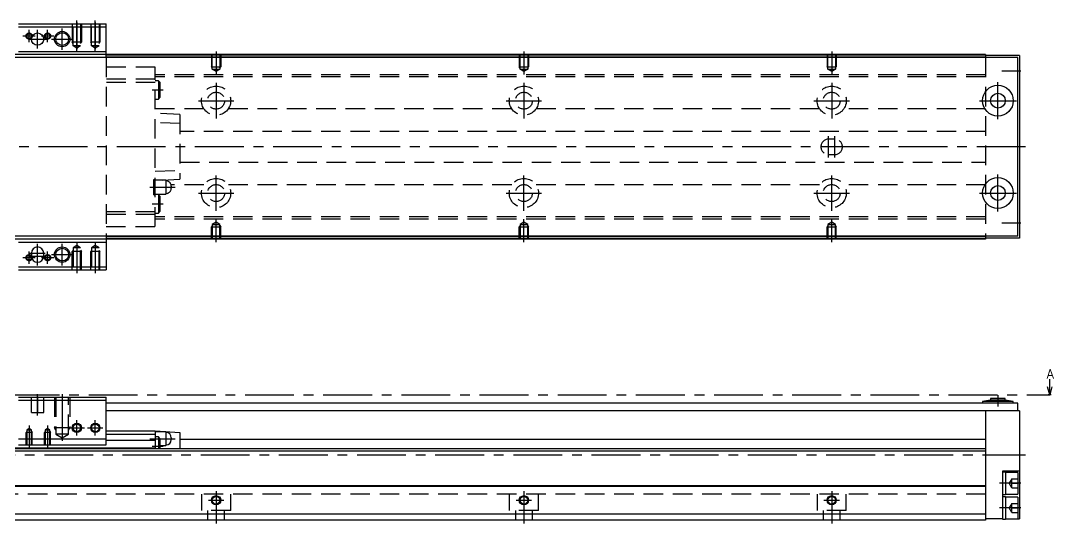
# Model space of a CAD drawing. Extents: x -2 to 917, y -8 to 279.
# Drawn here: x 581.3 to 916.8, y 9 to 172.3 of the extents above; entities that cross this region are included whole.
import ezdxf

# ---------------------------------------------------------------- set-up
doc = ezdxf.new("R2010")
doc.units = 0
doc.header["$LTSCALE"] = 0.5
doc.linetypes.add('CENTER', pattern=[50.8, 31.75, -6.35, 6.35, -6.35])
doc.linetypes.add('DASHED', pattern=[19.05, 12.7, -6.35])
for name, color, linetype in [('MSM_CENTER', 1, 'CENTER'), ('MSM_CONTINUOUS', 7, 'CONTINUOUS'), ('MSM_DASHED', 4, 'DASHED'), ('MSM_NARROW', 5, 'CONTINUOUS'), ('MSM_PART_NUMBER', 7, 'CONTINUOUS')]:
    doc.layers.add(name, color=color, linetype=linetype)
doc.styles.get("Standard").update_dxf_attribs({"font": 'txt.shx', "height": 3, "bigfont": 'bigfont.shx'})

msp = doc.modelspace()

# ---------------------------------------------------------------- linework, layer by layer
at = {"layer": 'MSM_CENTER'}
for p, q in [((599.51, 162.39), (599.51, 172.3)), ((599.51, 171.7), (599.51, 162.99)), ((605.51, 162.39), (605.51, 172.3)), ((605.51, 171.7), (605.51, 162.99)), ((584.01, 165.3), (584.01, 169.3)), ((586.76, 163.3), (586.76, 169.3)), ((586.76, 164.2), (586.76, 168.4)), ((590.01, 165.3), (590.01, 169.3)), ((594.76, 162.8), (594.76, 169.8)), ((594.76, 163.67), (594.76, 168.92)), ((586.01, 167.3), (582.01, 167.3)), ((583.76, 166.3), (589.76, 166.3)), ((584.66, 166.3), (588.86, 166.3)), ((592.01, 167.3), (588.01, 167.3)), ((591.26, 166.3), (598.26, 166.3)), ((592.14, 166.3), (597.39, 166.3)), ((644.76, 162.3), (644.76, 154.79)), ((744.76, 162.3), (744.76, 154.79)), ((844.76, 162.3), (844.76, 154.79)), ((900.01, 156), (906.26, 156)), ((644.76, 152.05), (644.76, 140.55)), ((744.76, 152.05), (744.76, 140.55)), ((844.76, 152.05), (844.76, 140.55)), ((898.76, 140.3), (898.76, 152.3)), ((623.94, 149.8), (627.59, 149.8)), ((639.01, 146.3), (650.51, 146.3)), ((739.01, 146.3), (750.51, 146.3)), ((839.01, 146.3), (850.51, 146.3)), ((892.76, 146.3), (904.76, 146.3)), ((843.76, 127.8), (843.76, 134.8)), ((845.76, 127.8), (845.76, 134.8)), ((907.76, 131.3), (256.26, 131.3)), ((644.76, 110.55), (644.76, 122.05)), ((744.76, 110.55), (744.76, 122.05)), ((844.76, 110.55), (844.76, 122.05)), ((898.76, 110.3), (898.76, 122.3)), ((623.23, 118.2), (631.5, 118.2)), ((639.01, 116.3), (650.51, 116.3)), ((739.01, 116.3), (750.51, 116.3)), ((839.01, 116.3), (850.51, 116.3)), ((892.76, 116.3), (904.76, 116.3)), ((623.94, 112.8), (627.59, 112.8)), ((644.76, 100.3), (644.76, 107.81)), ((744.76, 100.3), (744.76, 107.81)), ((844.76, 100.3), (844.76, 107.81)), ((900.01, 106.6), (906.26, 106.6)), ((584.01, 93.3), (584.01, 97.3)), ((586.76, 92.8), (586.76, 99.8)), ((586.76, 93.7), (586.76, 98.9)), ((590.01, 93.3), (590.01, 97.3)), ((594.76, 92.8), (594.76, 99.8)), ((594.76, 93.67), (594.76, 98.92)), ((599.51, 100.21), (599.51, 90.3)), ((599.51, 99.61), (599.51, 90.9)), ((605.51, 100.21), (605.51, 90.3)), ((605.51, 99.61), (605.51, 90.9)), ((586.01, 95.3), (582.01, 95.3)), ((584.26, 96.8), (589.26, 96.8)), ((584.26, 95.8), (589.26, 95.8)), ((584.66, 96.8), (588.86, 96.8)), ((584.66, 95.8), (588.86, 95.8)), ((592.01, 95.3), (588.01, 95.3)), ((591.26, 96.3), (598.26, 96.3)), ((592.14, 96.3), (597.39, 96.3)), ((247.76, 50.8), (915.6, 50.8)), ((586.76, 44), (586.76, 51)), ((594.76, 51), (594.76, 35.81)), ((594.76, 50.66), (594.76, 36.15)), ((898.76, 50.6), (898.76, 47)), ((586.76, 50.25), (586.76, 44.75)), ((584.01, 40.76), (584.01, 33.5)), ((590.01, 40.76), (590.01, 33.5)), ((599.51, 37.5), (599.51, 42.5)), ((605.51, 37.5), (605.51, 42.5)), ((597.01, 40), (602.01, 40)), ((603.01, 40), (608.01, 40)), ((623.23, 36.5), (631.5, 36.5)), ((623.94, 34.1), (627.59, 34.1)), ((258.76, 31.3), (907.76, 31.3)), ((906.26, 22), (899.26, 22)), ((644.76, 19.5), (644.76, 9)), ((744.76, 19.5), (744.76, 9)), ((844.76, 19.5), (844.76, 9)), ((642.26, 16.5), (647.26, 16.5)), ((742.26, 16.5), (747.26, 16.5)), ((842.26, 16.5), (847.26, 16.5)), ((906.26, 14), (899.26, 14))]:
    msp.add_line(p, q, dxfattribs=at)
at = {"layer": 'MSM_CONTINUOUS'}
for p, q in [((580.51, 171.3), (609.01, 171.3)), ((609.01, 160.3), (609.01, 171.3)), ((580.51, 170.3), (609.01, 170.3)), ((894.76, 161.3), (294.76, 161.3)), ((580.51, 162.3), (609.01, 162.3)), ((894.76, 161.1), (609.01, 161.1)), ((894.76, 161.3), (894.76, 160.3)), ((905.26, 160.3), (283.26, 160.3)), ((894.76, 160.4), (609.01, 160.4)), ((905.76, 161), (894.76, 161)), ((905.26, 102.3), (905.26, 160.3)), ((905.76, 161), (905.76, 101.6)), ((905.26, 102.3), (283.26, 102.3)), ((894.76, 101.3), (294.76, 101.3)), ((609.01, 102.3), (609.01, 91.3)), ((894.76, 102.2), (609.01, 102.2)), ((894.76, 101.5), (609.01, 101.5)), ((894.76, 102.3), (894.76, 101.3)), ((905.76, 101.6), (894.76, 101.6)), ((580.51, 100.3), (609.01, 100.3)), ((584.76, 96.8), (584.76, 95.8)), ((588.76, 95.8), (588.76, 96.8)), ((580.51, 92.3), (609.01, 92.3)), ((580.51, 91.3), (609.01, 91.3)), ((915.6, 50.8), (915.6, 55.8)), ((915.6, 50.8), (914.93, 53.3)), ((916.1, 50.8), (915.1, 50.8)), ((916.26, 53.3), (915.6, 50.8)), ((580.51, 50), (609.01, 50)), ((580.51, 49), (609.01, 49)), ((609.01, 34.5), (609.01, 50)), ((905.26, 48), (609.01, 48)), ((896.36, 49), (893.76, 48.6)), ((893.76, 48.6), (893.76, 48)), ((903.76, 48.6), (893.76, 48.6)), ((896.36, 49.6), (896.36, 49)), ((901.16, 49.6), (896.36, 49.6)), ((901.16, 49), (896.36, 49)), ((901.16, 49), (901.16, 49.6)), ((903.76, 48.6), (901.16, 49)), ((903.76, 48), (903.76, 48.6)), ((905.26, 45.5), (905.26, 48)), ((905.76, 45.5), (609.01, 45.5)), ((894.76, 45.5), (894.76, 10)), ((905.76, 45.5), (905.76, 10.5)), ((609.01, 39), (625.01, 39)), ((609.01, 38), (625.01, 38)), ((625.01, 39), (633.01, 38.5)), ((625.01, 39), (625.01, 33.2)), ((628.46, 38.75), (625.01, 38.75)), ((626.01, 37.1), (625.01, 37.1)), ((626.51, 36.6), (626.01, 37.1)), ((626.01, 37.1), (626.01, 33.2)), ((628.46, 38.75), (628.46, 34.25)), ((633.01, 38.5), (633.01, 33.2)), ((580.51, 36.5), (609.01, 36.5)), ((580.51, 34.5), (609.01, 34.5)), ((609.01, 36), (625.01, 36)), ((626.51, 36.6), (626.51, 33.2)), ((626.51, 34.25), (628.46, 34.25)), ((630.21, 36.8), (630.21, 36.2)), ((633.01, 36.3), (894.76, 36.3)), ((894.76, 33.2), (294.76, 33.2)), ((894.76, 32.5), (294.76, 32.5)), ((564.51, 33.5), (625.01, 33.5)), ((905.76, 26), (900.26, 26)), ((900.26, 26), (900.26, 10.35)), ((901.26, 25.65), (900.26, 25.65)), ((901.26, 25.65), (901.26, 18.35)), ((905.26, 25.5), (901.26, 25.5)), ((905.26, 25.5), (905.26, 18.5)), ((894.76, 21.2), (294.76, 21.2)), ((894.76, 21), (294.76, 21)), ((900.26, 18.35), (901.26, 18.35)), ((901.26, 17.65), (900.26, 17.65)), ((901.26, 18.5), (905.26, 18.5)), ((901.26, 17.65), (901.26, 10.35)), ((905.26, 17.5), (901.26, 17.5)), ((905.26, 17.5), (905.26, 10.5)), ((894.76, 12), (285.26, 12)), ((900.26, 10.5), (894.76, 10.5)), ((900.26, 10.35), (901.26, 10.35)), ((901.26, 10.5), (905.76, 10.5)), ((894.76, 10), (294.76, 10))]:
    msp.add_line(p, q, dxfattribs=at)
for centre, radius in [((586.76, 166.3), 2), ((594.76, 166.3), 2.07), ((898.76, 146.3), 5), ((898.76, 146.3), 2.4), ((898.76, 116.3), 5), ((898.76, 116.3), 2.4), ((594.76, 96.3), 2.07), ((599.51, 40), 1.23), ((605.51, 40), 1.23), ((644.76, 16.5), 1.23), ((744.76, 16.5), 1.23), ((844.76, 16.5), 1.23)]:
    msp.add_circle(centre, radius, dxfattribs=at)
for centre, radius, start, end in [((586.76, 96.8), 2, 0, 180), ((586.76, 95.8), 2, 180, 0), ((628.46, 36.8), 1.75, 0, 90), ((628.46, 36.2), 1.75, 270, 0)]:
    msp.add_arc(centre, radius, start, end, dxfattribs=at)
at = {"layer": 'MSM_DASHED'}
for p, q in [((598.01, 171.3), (598.01, 165.3)), ((598.28, 164.1), (598.28, 171.3)), ((600.74, 171.3), (600.74, 164.1)), ((601.01, 171.3), (601.01, 165.3)), ((604.01, 171.3), (604.01, 165.3)), ((604.28, 164.1), (604.28, 171.3)), ((606.74, 171.3), (606.74, 164.1)), ((607.01, 171.3), (607.01, 165.3)), ((601.01, 165.3), (598.01, 165.3)), ((598.28, 164.83), (598.01, 165.3)), ((600.74, 164.83), (601.01, 165.3)), ((607.01, 165.3), (604.01, 165.3)), ((604.28, 164.83), (604.01, 165.3)), ((606.74, 164.83), (607.01, 165.3)), ((600.74, 164.1), (598.28, 164.1)), ((599.51, 163.39), (598.28, 164.1)), ((600.74, 164.1), (599.51, 163.39)), ((606.74, 164.1), (604.28, 164.1)), ((605.51, 163.39), (604.28, 164.1)), ((606.74, 164.1), (605.51, 163.39)), ((643.26, 161.3), (643.26, 157.3)), ((643.53, 156.5), (643.53, 161.3)), ((645.99, 161.3), (645.99, 156.5)), ((646.26, 161.3), (646.26, 157.3)), ((743.26, 161.3), (743.26, 157.3)), ((743.53, 156.5), (743.53, 161.3)), ((745.99, 161.3), (745.99, 156.5)), ((746.26, 161.3), (746.26, 157.3)), ((843.26, 161.3), (843.26, 157.3)), ((843.53, 156.5), (843.53, 161.3)), ((845.99, 161.3), (845.99, 156.5)), ((846.26, 161.3), (846.26, 157.3)), ((609.01, 160.3), (609.01, 102.3)), ((894.76, 160.3), (894.76, 102.3)), ((625.01, 157.2), (609.01, 157.2)), ((625.01, 105.4), (625.01, 157.2)), ((894.76, 154.75), (625.01, 154.75)), ((643.53, 156.83), (643.26, 157.3)), ((643.26, 157.3), (646.26, 157.3)), ((643.53, 156.5), (645.99, 156.5)), ((644.76, 155.79), (643.53, 156.5)), ((645.99, 156.5), (644.76, 155.79)), ((645.99, 156.83), (646.26, 157.3)), ((743.53, 156.83), (743.26, 157.3)), ((743.26, 157.3), (746.26, 157.3)), ((743.53, 156.5), (745.99, 156.5)), ((744.76, 155.79), (743.53, 156.5)), ((745.99, 156.5), (744.76, 155.79)), ((745.99, 156.83), (746.26, 157.3)), ((843.53, 156.83), (843.26, 157.3)), ((843.26, 157.3), (846.26, 157.3)), ((843.53, 156.5), (845.99, 156.5)), ((844.76, 155.79), (843.53, 156.5)), ((845.99, 156.5), (844.76, 155.79)), ((845.99, 156.83), (846.26, 157.3)), ((625.01, 153.25), (609.01, 153.25)), ((625.01, 152.25), (609.01, 152.25)), ((894.76, 154.05), (625.01, 154.05)), ((626.01, 152.8), (625.01, 152.8)), ((626.51, 152.3), (626.01, 152.8)), ((626.01, 152.8), (626.01, 146.8)), ((626.51, 152.3), (626.51, 147.3)), ((625.01, 146.8), (626.01, 146.8)), ((626.01, 146.8), (626.51, 147.3)), ((640.81, 143.66), (625.01, 143.66)), ((633.01, 141.77), (625.01, 142.3)), ((633.01, 141.77), (633.01, 120.83)), ((740.81, 143.66), (648.71, 143.66)), ((840.81, 143.66), (748.71, 143.66)), ((894.76, 143.66), (848.71, 143.66)), ((633.01, 138.9), (625.01, 139.16)), ((894.76, 136.3), (633.01, 136.3)), ((845.76, 133.8), (843.76, 133.8)), ((843.76, 128.8), (845.76, 128.8)), ((633.01, 126.3), (894.76, 126.3)), ((625.01, 123.44), (633.01, 123.7)), ((627.27, 120.45), (633.01, 120.83)), ((624.51, 120.7), (625.01, 120.7)), ((624.51, 115.7), (624.51, 120.7)), ((625.01, 119.7), (624.51, 119.7)), ((628.46, 120.45), (625.01, 120.45)), ((628.46, 120.45), (628.46, 115.95)), ((640.81, 118.94), (630.15, 118.94)), ((630.21, 118.5), (630.21, 117.9)), ((740.81, 118.94), (648.71, 118.94)), ((840.81, 118.94), (748.71, 118.94)), ((894.76, 118.94), (848.71, 118.94)), ((624.51, 116.7), (625.01, 116.7)), ((624.51, 115.7), (625.01, 115.7)), ((625.01, 115.95), (628.46, 115.95)), ((626.01, 115.8), (625.01, 115.8)), ((626.01, 115.8), (626.01, 109.8)), ((626.51, 115.3), (626.01, 115.8)), ((626.51, 115.3), (626.51, 110.3)), ((609.01, 110.35), (625.01, 110.35)), ((625.01, 109.35), (609.01, 109.35)), ((625.01, 109.8), (626.01, 109.8)), ((894.76, 108.55), (625.01, 108.55)), ((894.76, 107.85), (625.01, 107.85)), ((626.01, 109.8), (626.51, 110.3)), ((609.01, 105.4), (625.01, 105.4)), ((643.53, 105.77), (643.26, 105.3)), ((643.26, 101.3), (643.26, 105.3)), ((643.26, 105.3), (646.26, 105.3)), ((644.76, 106.81), (643.53, 106.1)), ((643.53, 106.1), (643.53, 101.3)), ((643.53, 106.1), (645.99, 106.1)), ((645.99, 106.1), (644.76, 106.81)), ((645.99, 101.3), (645.99, 106.1)), ((645.99, 105.77), (646.26, 105.3)), ((646.26, 101.3), (646.26, 105.3)), ((743.53, 105.77), (743.26, 105.3)), ((743.26, 101.3), (743.26, 105.3)), ((743.26, 105.3), (746.26, 105.3)), ((744.76, 106.81), (743.53, 106.1)), ((743.53, 106.1), (743.53, 101.3)), ((743.53, 106.1), (745.99, 106.1)), ((745.99, 106.1), (744.76, 106.81)), ((745.99, 101.3), (745.99, 106.1)), ((745.99, 105.77), (746.26, 105.3)), ((746.26, 101.3), (746.26, 105.3)), ((843.53, 105.77), (843.26, 105.3)), ((843.26, 101.3), (843.26, 105.3)), ((843.26, 105.3), (846.26, 105.3)), ((844.76, 106.81), (843.53, 106.1)), ((843.53, 106.1), (843.53, 101.3)), ((843.53, 106.1), (845.99, 106.1)), ((845.99, 106.1), (844.76, 106.81)), ((845.99, 101.3), (845.99, 106.1)), ((845.99, 105.77), (846.26, 105.3)), ((846.26, 101.3), (846.26, 105.3)), ((598.28, 97.77), (598.01, 97.3)), ((601.01, 97.3), (598.01, 97.3)), ((598.01, 91.3), (598.01, 97.3)), ((599.51, 99.21), (598.28, 98.5)), ((600.74, 98.5), (598.28, 98.5)), ((598.28, 98.5), (598.28, 91.3)), ((600.74, 98.5), (599.51, 99.21)), ((600.74, 91.3), (600.74, 98.5)), ((600.74, 97.77), (601.01, 97.3)), ((601.01, 91.3), (601.01, 97.3)), ((604.28, 97.77), (604.01, 97.3)), ((607.01, 97.3), (604.01, 97.3)), ((604.01, 91.3), (604.01, 97.3)), ((605.51, 99.21), (604.28, 98.5)), ((606.74, 98.5), (604.28, 98.5)), ((604.28, 98.5), (604.28, 91.3)), ((606.74, 98.5), (605.51, 99.21)), ((606.74, 91.3), (606.74, 98.5)), ((606.74, 97.77), (607.01, 97.3)), ((607.01, 91.3), (607.01, 97.3)), ((584.76, 45), (584.76, 50)), ((588.76, 45), (588.76, 50)), ((592.26, 50), (592.26, 40)), ((592.69, 50), (592.69, 38)), ((596.83, 38), (596.83, 50)), ((597.26, 50), (597.26, 40)), ((584.76, 45), (588.76, 45)), ((583.23, 38.87), (583.01, 38.5)), ((585.01, 38.5), (583.01, 38.5)), ((583.01, 34.5), (583.01, 38.5)), ((584.01, 39.76), (583.23, 39.31)), ((584.79, 39.31), (583.23, 39.31)), ((583.23, 39.31), (583.23, 34.5)), ((584.79, 39.31), (584.01, 39.76)), ((584.79, 34.5), (584.79, 39.31)), ((584.79, 38.87), (585.01, 38.5)), ((585.01, 34.5), (585.01, 38.5)), ((589.23, 38.87), (589.01, 38.5)), ((591.01, 38.5), (589.01, 38.5)), ((589.01, 34.5), (589.01, 38.5)), ((590.01, 39.76), (589.23, 39.31)), ((590.79, 39.31), (589.23, 39.31)), ((589.23, 39.31), (589.23, 34.5)), ((590.79, 39.31), (590.01, 39.76)), ((590.79, 34.5), (590.79, 39.31)), ((590.79, 38.87), (591.01, 38.5)), ((591.01, 34.5), (591.01, 38.5)), ((597.26, 40), (592.26, 40)), ((592.69, 39.25), (592.26, 40)), ((596.83, 38), (592.69, 38)), ((592.69, 38), (594.76, 36.81)), ((594.76, 36.81), (596.83, 38)), ((596.83, 39.25), (597.26, 40)), ((903.26, 23.5), (902.4, 22)), ((903.26, 20.5), (903.26, 23.5)), ((903.26, 23.5), (905.26, 23.5)), ((903.26, 20.5), (902.4, 22)), ((903.26, 22), (905.26, 22)), ((903.26, 20.5), (905.26, 20.5)), ((894.76, 18.5), (294.76, 18.5)), ((640.01, 18.5), (640.01, 13.2)), ((649.51, 13.2), (649.51, 18.5)), ((740.01, 18.5), (740.01, 13.2)), ((749.51, 13.2), (749.51, 18.5)), ((840.01, 18.5), (840.01, 13.2)), ((849.51, 13.2), (849.51, 18.5)), ((903.26, 15.5), (902.4, 14)), ((903.26, 12.5), (902.4, 14)), ((903.26, 12.5), (903.26, 15.5)), ((903.26, 15.5), (905.26, 15.5)), ((903.26, 14), (905.26, 14)), ((649.51, 13.2), (640.01, 13.2)), ((642.01, 13.2), (642.01, 10)), ((647.51, 10), (647.51, 13.2)), ((749.51, 13.2), (740.01, 13.2)), ((742.01, 13.2), (742.01, 10)), ((747.51, 10), (747.51, 13.2)), ((849.51, 13.2), (840.01, 13.2)), ((842.01, 13.2), (842.01, 10)), ((847.51, 10), (847.51, 13.2)), ((903.26, 12.5), (905.26, 12.5))]:
    msp.add_line(p, q, dxfattribs=at)
for centre, radius in [((584.01, 167.3), 1), ((584.01, 167.3), 0.784), ((590.01, 167.3), 1), ((590.01, 167.3), 0.784), ((644.76, 146.3), 4.75), ((744.76, 146.3), 4.75), ((844.76, 146.3), 4.75), ((644.76, 146.3), 2.75), ((744.76, 146.3), 2.75), ((844.76, 146.3), 2.75), ((644.76, 116.3), 4.75), ((744.76, 116.3), 4.75), ((844.76, 116.3), 4.75), ((644.76, 116.3), 2.75), ((744.76, 116.3), 2.75), ((844.76, 116.3), 2.75), ((584.01, 95.3), 1), ((584.01, 95.3), 0.784), ((590.01, 95.3), 1), ((590.01, 95.3), 0.784)]:
    msp.add_circle(centre, radius, dxfattribs=at)
for centre, radius, start, end in [((843.76, 131.3), 2.5, 90, 270), ((845.76, 131.3), 2.5, 270, 90), ((628.46, 118.5), 1.75, 0, 90), ((628.46, 117.9), 1.75, 270, 0)]:
    msp.add_arc(centre, radius, start, end, dxfattribs=at)
at = {"layer": 'MSM_NARROW'}
for centre, radius in [((594.76, 166.3), 2.5), ((594.76, 96.3), 2.5), ((599.51, 40), 1.5), ((605.51, 40), 1.5), ((644.76, 16.5), 1.5), ((744.76, 16.5), 1.5), ((844.76, 16.5), 1.5)]:
    msp.add_circle(centre, radius, dxfattribs=at)

# ---------------------------------------------------------------- texts
at = {"layer": 'MSM_PART_NUMBER'}
msp.add_text('A', height=3, dxfattribs=at).set_placement((914.59, 56.05))

doc.saveas('drawing.dxf')
